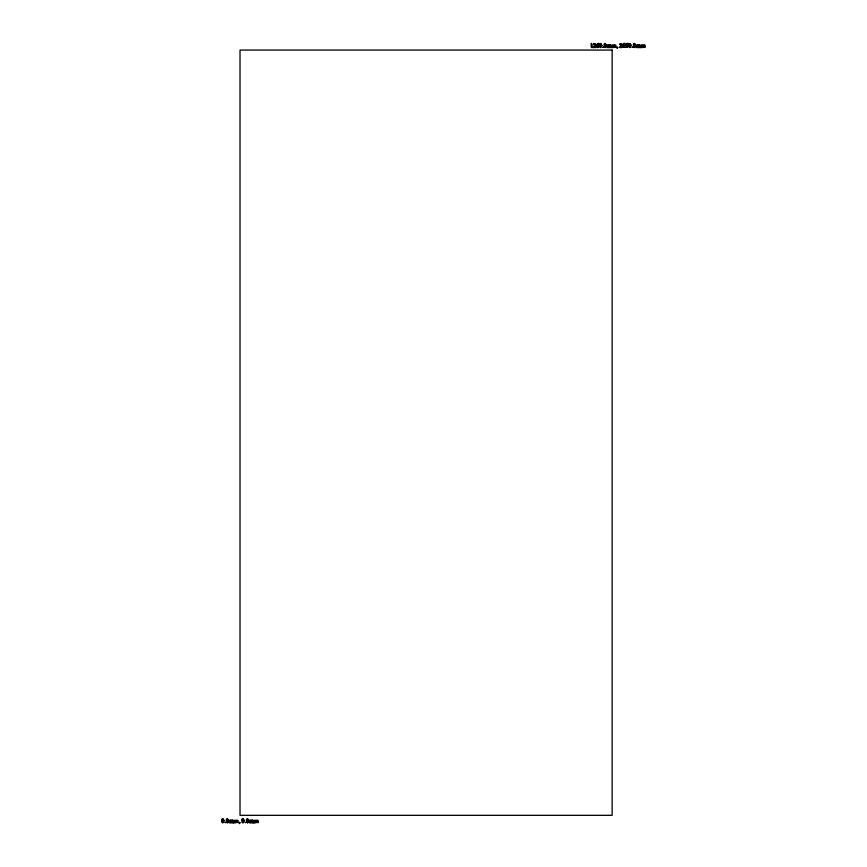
<?xml version="1.0" encoding="UTF-8"?>
<svg xmlns="http://www.w3.org/2000/svg" width="867" height="867" viewBox="0 0 867 867"><rect width="100%" height="100%" fill="white"/><g stroke="black" fill="none" stroke-linecap="round" stroke-linejoin="round"><path stroke-width="1.3" d="M640.951 47.457L641.179 44.997L645.059 45.138C645.926 48.845 644.148 47.739 644.17 45.073C643.888 47.382 642.545 49.029 642.967 45.366L641.883 45.431L642.306 47.544L639.499 47.544L639.423 45.073L638.773 45.442L639.217 47.544L637.841 47.544L638.22 45.366L637.451 45.171L637.559 47.544L636.205 47.544L636.215 45.171L639.673 44.748L640.951 47.544M611.538 47.457L610.368 44.748L606.911 45.062L606.9 47.544L608.255 47.544L608.146 45.171L608.916 45.366L608.536 47.544L609.913 47.544L609.468 45.442L610.119 45.073L610.195 47.544L613.002 47.544L612.579 45.431L613.663 45.366C613.24 49.029 614.584 47.382 614.866 45.073C614.844 47.739 616.621 48.845 615.754 45.138L611.658 45.062L611.538 47.544M233.711 822.707L232.551 819.998L229.094 820.301L229.083 822.783L230.438 822.783L230.329 820.41L231.099 820.605L230.72 822.783L232.085 822.783L231.641 820.681L232.302 820.312L232.378 822.783L235.185 822.783L234.762 820.67L235.846 820.605C235.423 824.268 236.767 822.62 237.049 820.312C237.027 822.978 238.804 824.083 237.937 820.388L233.841 820.301L233.711 822.783M253.988 822.783L253.998 820.301L258.095 820.388C258.962 824.083 257.185 822.978 257.206 820.312C256.925 822.62 255.581 824.268 256.003 820.605L254.92 820.67L255.342 822.783L252.535 822.783L252.46 820.312L251.809 820.681L252.243 822.783L250.877 822.783L251.257 820.605L250.487 820.41L250.596 822.783L249.241 822.783L249.252 820.301L252.709 819.998L253.868 822.783M222.104 819.673L222.819 822.675L223.491 819.651L222.797 818.849L222.104 819.673M226.677 819.673L227.392 822.675L228.064 819.651L227.371 818.849L226.677 819.673M242.261 819.673L242.977 822.675L243.649 819.651L242.955 818.849L242.261 819.673M246.835 819.673L247.55 822.675L248.222 819.651L247.529 818.849L246.835 819.673M599.921 44.434L600.647 47.425L601.308 44.412L600.614 43.599L599.921 44.434M604.494 44.434L605.22 47.425L605.881 44.412L605.188 43.599L604.494 44.434M629.225 44.434L629.951 47.425L630.612 44.412L629.919 43.599L629.225 44.434M633.799 44.434L634.525 47.425L635.186 44.412L634.492 43.599L633.799 44.434M224.174 820.735L222.786 822.837L221.822 822.306L221.692 819.434L222.819 818.686L224.174 820.735M228.747 820.735L227.36 822.837L226.395 822.306L226.265 819.434L227.392 818.686L228.747 820.735M244.331 820.735L242.944 822.837L241.98 822.306L241.85 819.434L242.977 818.686L244.331 820.735M248.905 820.735L247.518 822.837L246.553 822.306L246.423 819.434L247.55 818.686L248.905 820.735M602.001 45.496L600.603 47.598L599.639 47.067L599.509 44.195L600.636 43.448L602.001 45.496M606.575 45.496L605.177 47.598L604.212 47.067L604.082 44.195L605.209 43.448L606.575 45.496M631.306 45.496L629.908 47.598L628.943 47.067L628.813 44.195L629.941 43.448L631.306 45.496M635.879 45.496L634.481 47.598L633.517 47.067L633.387 44.195L634.514 43.448L635.879 45.496M596.995 45.474L597.764 47.425L598.317 45.713L596.995 45.474M622.788 44.965L624.565 46.33L623.72 47.382L622.582 47.219L624.543 47.165L624.901 45.507L623.232 44.51L625.053 43.393L623.449 43.502L622.799 44.932M625.833 44.965L627.621 46.33L626.765 47.382L625.627 47.219L627.589 47.165L627.946 45.507L626.288 44.51L628.109 43.393L626.494 43.502L625.844 44.932M591.337 47.002C593.797 50.882 590.384 36.988 591.337 47.002M239.725 822.87L239.281 823.65L239.964 822.718L239.205 822.274L239.725 822.87M617.553 47.631L617.098 48.411L617.792 47.479L617.022 47.035L617.553 47.631M598.989 46.189L597.731 47.609L596.767 47.111L596.344 45.81L597.179 44C601.546 41.833 595.196 45.442 597.872 44.921L598.989 46.189M595.662 44.52L593.862 47.078L595.9 46.677L595.64 47.544L593.266 47.544L595.141 44.781L594.328 43.87L593.277 44.651L593.776 43.697L595.358 43.751L595.662 44.52M621.921 44.52L620.122 47.078L622.159 46.677L621.899 47.544L619.526 47.544L621.39 44.781L620.588 43.87L619.526 44.651L620.035 43.697L621.606 43.751L621.921 44.52M225.745 822.512L225.073 822.512L225.745 822.512M245.903 822.512L245.231 822.512L245.903 822.512M603.562 47.273L602.89 47.273L603.562 47.273M632.867 47.273L632.195 47.273L632.867 47.273M612.145 50.069L240.018 50.069L240.018 815.327L612.145 815.327L612.145 50.069"/></g></svg>
